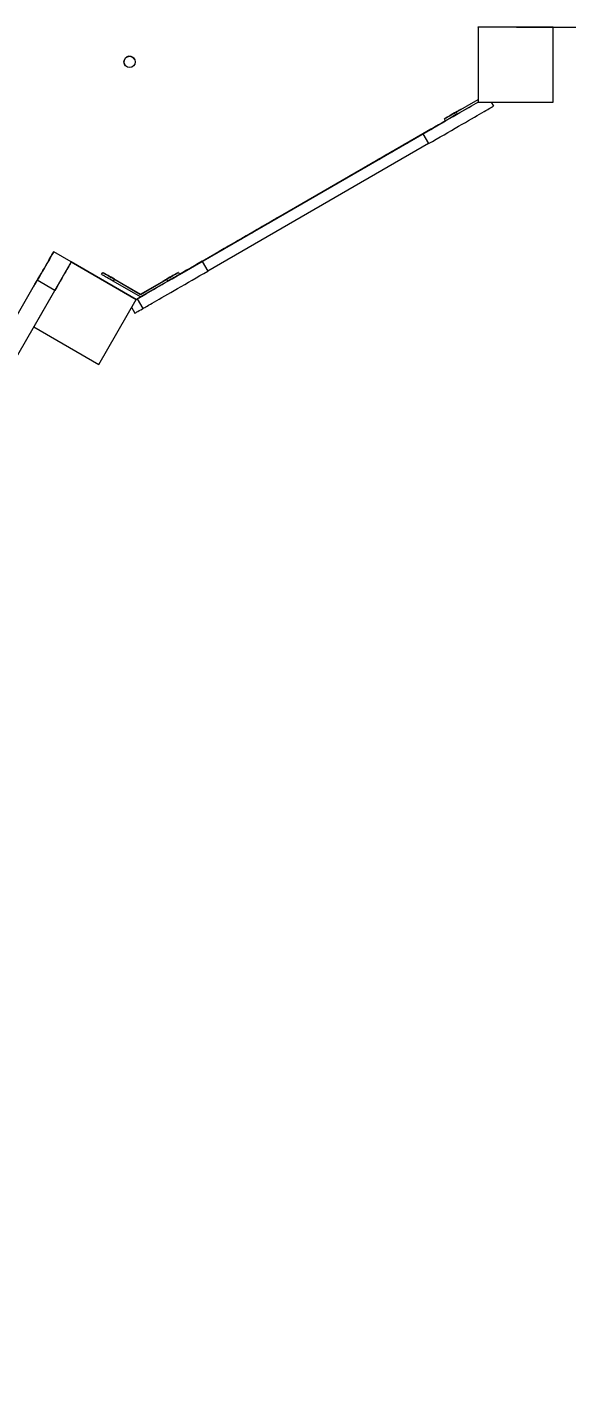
# Model space of a CAD drawing. Header units: millimetres. Extents: x -10881 to 8954, y -8695 to 5624.
# Drawn here: x 2717 to 3443, y -2028 to -223 of the extents above; entities that cross this region are included whole.
import ezdxf

# ---------------------------------------------------------------- set-up
doc = ezdxf.new("R2010")
doc.units = ezdxf.units.MM
for name, color, linetype in [('DIKOM_ОБЪЕКТ', 7, 'Continuous'), ('DIKOM_РАЗМЕР_ЗОНА', 7, 'Continuous'), ('DIKOM_РАЗМЕР_ОБЪЕКТА', 7, 'Continuous')]:
    doc.layers.add(name, color=color, linetype=linetype)
doc.styles.add('style1', font='arial.ttf', dxfattribs={"width": 0.8})
doc.dimstyles.new('1-50', dxfattribs={"dimtxt": 300, "dimasz": 200, "dimexe": 100, "dimexo": 0, "dimgap": 100, "dimtad": 1, "dimtxsty": 'style1', "dimcen": 200, "dimclrd": 7, "dimclre": 7, "dimclrt": 7, "dimadec": 1, "dimazin": 2, "dimtfac": 1, "dimtmove": 0, "dimatfit": 2, "dimfxl": 0, "dimlwd": 25, "dimlwe": 18, "dimarcsym": 0})

# ---------------------------------------------------------------- blocks, each defined once
blk = doc.blocks.new('*D10')
at = {"layer": 'Defpoints', "color": 0, "transparency": 16777216}
for p in [(-7152.7, 2730.8), (7385.2, 911.3), (7385.2, -7693.8)]:
    blk.add_point(p, dxfattribs=at)
at = {"layer": 'DIKOM_РАЗМЕР_ОБЪЕКТА', "color": 7, "lineweight": 18, "transparency": 16777216}
for p, q in [((-7152.7, 2730.8), (-7152.7, -7793.8)), ((7385.2, 911.3), (7385.2, -7793.8))]:
    blk.add_line(p, q, dxfattribs=at)
at = {"layer": 'DIKOM_РАЗМЕР_ОБЪЕКТА', "color": 7, "lineweight": 25, "transparency": 16777216}
blk.add_line((-6952.7, -7693.8), (7185.2, -7693.8), dxfattribs=at)
at = {"layer": 'DIKOM_РАЗМЕР_ОБЪЕКТА', "color": 7, "transparency": 16777216}
for points in [[(-6952.7, -7660.4), (-6952.7, -7727.1), (-7152.7, -7693.8)], [(7185.2, -7660.4), (7185.2, -7727.1), (7385.2, -7693.8)]]:
    blk.add_solid(points, dxfattribs=at)
at = {"layer": 'DIKOM_РАЗМЕР_ОБЪЕКТА', "color": 7, "transparency": 16777216, "insert": (116.2, -7440.6), "char_height": 300, "attachment_point": 5, "style": 'style1'}
blk.add_mtext('14500', dxfattribs=at)
blk = doc.blocks.new('*D12')
at = {"layer": 'Defpoints', "color": 0, "transparency": 16777216}
for p in [(-9113.3, 3014), (8954.2, 2756.5), (8954.2, -8594.5)]:
    blk.add_point(p, dxfattribs=at)
at = {"layer": 'DIKOM_РАЗМЕР_ЗОНА', "color": 7, "lineweight": 18, "transparency": 16777216}
for p, q in [((-9113.3, 3014), (-9113.3, -8694.5)), ((8954.2, 2756.5), (8954.2, -8694.5))]:
    blk.add_line(p, q, dxfattribs=at)
at = {"layer": 'DIKOM_РАЗМЕР_ЗОНА', "color": 7, "lineweight": 25, "transparency": 16777216}
blk.add_line((-8913.3, -8594.5), (8754.2, -8594.5), dxfattribs=at)
at = {"layer": 'DIKOM_РАЗМЕР_ЗОНА', "color": 7, "transparency": 16777216}
for points in [[(-8913.3, -8561.2), (-8913.3, -8627.8), (-9113.3, -8594.5)], [(8754.2, -8561.2), (8754.2, -8627.8), (8954.2, -8594.5)]]:
    blk.add_solid(points, dxfattribs=at)
at = {"layer": 'DIKOM_РАЗМЕР_ЗОНА', "color": 7, "transparency": 16777216, "insert": (-79.6, -8341.3), "char_height": 300, "attachment_point": 5, "style": 'style1'}
blk.add_mtext('18000', dxfattribs=at)

msp = doc.modelspace()

# ---------------------------------------------------------------- linework, layer by layer
at = {"layer": 'DIKOM_ОБЪЕКТ', "color": 7, "linetype": 'Continuous', "lineweight": 15}
for p, q in [((3319.2, -223.304), (3319.202, -223.188)), ((3419.2, -223.304), (3319.2, -223.304)), ((3319.2, -223.304), (3319.2, -323.304)), ((3419.2, -223.304), (3419.2, -223.298)), ((3419.2, -323.304), (3419.2, -223.304)), ((3419.207, -322.972), (3419.207, -223.298)), ((2860.772, -266.099), (2860.772, -266.099)), ((2847.678, -273.417), (2847.679, -273.417)), ((3289.953, -336.692), (3319.2, -319.806)), ((3289.954, -336.686), (3319.2, -319.801)), ((3289.955, -336.629), (3319.2, -319.744)), ((3289.955, -336.634), (3319.2, -319.749)), ((3319.2, -323.27), (3291.453, -339.29)), ((3319.2, -323.304), (3419.2, -323.304)), ((3336.492, -323.304), (3339.656, -328.785)), ((3336.535, -323.304), (3339.658, -328.713)), ((3419.2, -323.304), (3419.207, -322.972)), ((3289.953, -336.692), (3291.453, -339.29)), ((3289.955, -336.634), (3289.977, -336.673)), ((3339.658, -328.713), (3339.656, -328.785)), ((2920.787, -553.213), (3275.831, -348.228)), ((3275.865, -348.287), (3274.365, -345.689)), ((3245.554, -365.809), (2951.105, -535.809)), ((2951.107, -535.708), (3245.556, -365.708)), ((3253.054, -378.799), (2958.605, -548.799)), ((3228.234, -375.783), (3228.235, -375.733)), ((3245.554, -365.809), (3253.054, -378.799)), ((3141.631, -425.783), (3141.632, -425.733)), ((3141.632, -425.733), (3141.654, -425.771)), ((3055.029, -475.783), (3055.03, -475.733)), ((2752.999, -523.137), (2752.999, -523.093)), ((2776.382, -536.593), (2752.999, -523.093)), ((2776.381, -536.637), (2752.999, -523.137)), ((2776.381, -536.647), (2726.381, -623.25)), ((2776.379, -536.591), (2776.383, -536.585)), ((2776.381, -536.647), (2776.382, -536.586)), ((2776.381, -536.637), (2776.382, -536.593)), ((2862.984, -586.647), (2776.381, -536.647)), ((2776.383, -536.585), (2862.985, -586.585)), ((2776.384, -536.586), (2776.384, -536.586)), ((2951.105, -535.809), (2958.605, -548.799)), ((2968.426, -525.783), (2968.427, -525.733)), ((2968.427, -525.733), (2968.449, -525.771)), ((2816.872, -553.287), (2818.372, -550.689)), ((2816.873, -553.229), (2818.373, -550.631)), ((2816.897, -553.243), (2816.873, -553.229)), ((2919.295, -550.689), (2920.795, -553.287)), ((2919.296, -550.631), (2920.796, -553.229)), ((2920.796, -553.229), (2920.77, -553.244)), ((2940.528, -541.816), (2940.528, -541.816)), ((2525.553, -917.109), (2731.114, -561.048)), ((2548.246, -931.804), (2754.497, -574.548)), ((2754.497, -574.548), (2731.114, -561.048)), ((2833.96, -559.692), (2832.46, -562.29)), ((2868.833, -583.29), (2832.46, -562.29)), ((2833.961, -559.634), (2833.938, -559.674)), ((2833.96, -559.686), (2868.833, -579.82)), ((2833.96, -559.692), (2868.833, -579.826)), ((2833.961, -559.629), (2868.834, -579.763)), ((2833.961, -559.634), (2868.834, -579.768)), ((2868.833, -579.82), (2903.706, -559.686)), ((2868.833, -579.826), (2903.706, -559.692)), ((2905.206, -562.29), (2868.833, -583.29)), ((2868.834, -579.763), (2903.707, -559.629)), ((2868.834, -579.768), (2903.707, -559.634)), ((2905.206, -562.29), (2903.706, -559.692)), ((2903.73, -559.673), (2903.707, -559.634)), ((2812.984, -673.25), (2862.984, -586.647)), ((2862.984, -586.647), (2862.985, -586.585)), ((2862.985, -586.585), (2868.763, -583.249)), ((2864.503, -585.794), (2864.504, -585.722)), ((2864.503, -585.794), (2872.003, -598.785)), ((2868.833, -579.826), (2868.833, -579.82)), ((2868.834, -579.768), (2868.834, -579.763)), ((2856.967, -597.069), (2861.425, -604.79)), ((2726.381, -623.25), (2726.381, -623.248)), ((2726.381, -623.25), (2812.984, -673.25))]:
    msp.add_line(p, q, dxfattribs=at)
at = {"layer": 'DIKOM_ОБЪЕКТ', "color": 7, "linetype": 'Continuous', "lineweight": 15, "flags": 128}
for points in [[(3370.651, -223.295), (3396.794, -223.296), (3423.066, -223.298), (3449.463, -223.299)], [(3245.554, -365.809), (3250.783, -362.79), (3255.992, -359.782), (3261.164, -356.796), (3266.279, -353.843), (3271.318, -350.933), (3276.263, -348.078), (3281.096, -345.287), (3285.8, -342.571), (3290.356, -339.94), (3294.75, -337.403), (3298.963, -334.97), (3302.982, -332.649), (3306.791, -330.449), (3310.377, -328.378), (3313.726, -326.444), (3316.826, -324.653), (3319.2, -323.282)], [(3253.054, -378.799), (3258.283, -375.78), (3263.492, -372.772), (3268.664, -369.786), (3273.779, -366.833), (3278.818, -363.923), (3283.763, -361.068), (3288.596, -358.277), (3293.3, -355.561), (3297.856, -352.93), (3302.25, -350.393), (3306.463, -347.96), (3310.482, -345.639), (3314.291, -343.44), (3317.877, -341.369), (3321.226, -339.434), (3324.326, -337.644), (3327.167, -336.003), (3329.737, -334.519), (3332.027, -333.196), (3334.029, -332.039), (3335.735, -331.053), (3337.14, -330.241), (3338.238, -329.606), (3339.025, -329.151), (3339.498, -328.877), (3339.656, -328.785)], [(3289.954, -336.686), (3287.735, -337.967), (3285.562, -339.222), (3283.478, -340.425), (3281.526, -341.553), (3279.745, -342.581), (3278.173, -343.489), (3276.84, -344.259), (3275.774, -344.875), (3274.996, -345.324), (3274.524, -345.597), (3274.365, -345.689)], [(3274.365, -345.689), (3274.524, -345.598), (3274.996, -345.325), (3275.774, -344.877), (3276.84, -344.262), (3278.172, -343.492), (3279.745, -342.585), (3281.526, -341.557), (3283.478, -340.43), (3285.562, -339.227), (3287.735, -337.972), (3289.953, -336.692)], [(3289.955, -336.629), (3287.736, -337.91), (3285.563, -339.164), (3283.479, -340.368), (3281.527, -341.495), (3279.746, -342.523), (3278.174, -343.431), (3276.841, -344.201), (3275.775, -344.817), (3274.998, -345.266), (3274.525, -345.539), (3274.366, -345.631)], [(3274.366, -345.631), (3274.525, -345.54), (3274.998, -345.268), (3275.775, -344.819), (3276.841, -344.204), (3278.174, -343.435), (3279.746, -342.527), (3281.527, -341.499), (3283.479, -340.372), (3285.563, -339.169), (3287.736, -337.915), (3289.955, -336.634)], [(3291.453, -339.29), (3289.235, -340.57), (3287.062, -341.825), (3284.978, -343.028), (3283.026, -344.155), (3281.245, -345.183), (3279.672, -346.091), (3278.34, -346.86), (3277.274, -347.475), (3276.496, -347.923), (3276.024, -348.196), (3275.865, -348.287)], [(3287.788, -337.939), (3287.946, -337.848), (3288.407, -337.582), (3289.133, -337.163), (3290.067, -336.624), (3291.131, -336.01), (3292.24, -335.369), (3293.304, -334.755), (3294.238, -334.216), (3294.964, -333.797), (3295.425, -333.53), (3295.583, -333.439), (3295.425, -333.53), (3294.964, -333.796), (3294.238, -334.215), (3293.304, -334.754), (3292.24, -335.368), (3291.131, -336.009), (3290.067, -336.623), (3289.133, -337.162), (3288.407, -337.581), (3287.946, -337.848), (3287.788, -337.939)], [(3287.79, -337.881), (3287.947, -337.79), (3288.408, -337.525), (3289.135, -337.105), (3290.068, -336.567), (3291.132, -335.952), (3292.241, -335.312), (3293.306, -334.697), (3294.239, -334.158), (3294.965, -333.739), (3295.426, -333.473), (3295.584, -333.381), (3295.426, -333.472), (3294.965, -333.738), (3294.239, -334.157), (3293.306, -334.696), (3292.241, -335.311), (3291.132, -335.951), (3290.068, -336.565), (3289.135, -337.104), (3288.408, -337.524), (3287.947, -337.79), (3287.79, -337.881)], [(3275.857, -348.214), (3271.32, -350.833), (3266.281, -353.742), (3261.166, -356.695), (3255.995, -359.681), (3250.785, -362.689), (3245.556, -365.708)], [(3141.631, -425.783), (3141.787, -425.694), (3142.254, -425.425), (3143.028, -424.979), (3144.105, -424.358), (3145.475, -423.567), (3147.13, -422.612), (3149.057, -421.5), (3151.242, -420.239), (3153.671, -418.837), (3156.324, -417.306), (3159.184, -415.655), (3162.229, -413.897), (3165.438, -412.045), (3168.787, -410.112), (3172.253, -408.111), (3175.81, -406.058), (3179.432, -403.966), (3183.094, -401.852), (3186.77, -399.73), (3190.432, -397.615), (3194.055, -395.524), (3197.612, -393.47), (3201.077, -391.469), (3204.427, -389.535), (3207.635, -387.682), (3210.681, -385.923), (3213.54, -384.272), (3216.194, -382.74), (3218.622, -381.337), (3220.808, -380.075), (3222.735, -378.962), (3224.39, -378.006), (3225.76, -377.214), (3226.836, -376.592), (3227.611, -376.144), (3228.078, -375.874), (3228.234, -375.783)], [(3228.235, -375.733), (3228.079, -375.823), (3227.612, -376.091), (3226.838, -376.538), (3225.761, -377.159), (3224.391, -377.949), (3222.736, -378.904), (3220.809, -380.016), (3218.623, -381.278), (3216.195, -382.679), (3213.542, -384.211), (3210.682, -385.861), (3207.637, -387.619), (3204.428, -389.472), (3201.079, -391.405), (3197.613, -393.406), (3194.056, -395.459), (3190.434, -397.55), (3186.771, -399.665), (3183.096, -401.787), (3179.434, -403.901), (3175.811, -405.993), (3172.254, -408.047), (3168.788, -410.048), (3165.439, -411.982), (3162.23, -413.835), (3159.185, -415.593), (3156.325, -417.245), (3153.672, -418.777), (3151.244, -420.179), (3149.058, -421.442), (3147.131, -422.555), (3145.476, -423.511), (3144.106, -424.303), (3143.029, -424.925), (3142.255, -425.372), (3141.788, -425.642), (3141.632, -425.733)], [(2968.426, -525.783), (2968.582, -525.694), (2969.049, -525.425), (2969.823, -524.979), (2970.899, -524.358), (2972.27, -523.567), (2973.925, -522.612), (2975.852, -521.5), (2978.037, -520.239), (2980.466, -518.837), (2983.119, -517.306), (2985.979, -515.655), (2989.024, -513.897), (2992.233, -512.045), (2995.582, -510.112), (2999.048, -508.111), (3002.604, -506.058), (3006.227, -503.966), (3009.889, -501.852), (3013.565, -499.73), (3017.227, -497.615), (3020.85, -495.524), (3024.407, -493.47), (3027.872, -491.469), (3031.222, -489.535), (3034.43, -487.682), (3037.476, -485.923), (3040.335, -484.272), (3042.989, -482.74), (3045.417, -481.337), (3047.603, -480.075), (3049.53, -478.962), (3051.185, -478.006), (3052.555, -477.214), (3053.631, -476.592), (3054.406, -476.144), (3054.873, -475.874), (3055.029, -475.783)], [(3055.03, -475.733), (3054.874, -475.823), (3054.407, -476.091), (3053.632, -476.538), (3052.556, -477.159), (3051.186, -477.949), (3049.531, -478.904), (3047.604, -480.016), (3045.418, -481.278), (3042.99, -482.679), (3040.337, -484.211), (3037.477, -485.861), (3034.432, -487.619), (3031.223, -489.472), (3027.874, -491.405), (3024.408, -493.406), (3020.851, -495.459), (3017.229, -497.55), (3013.566, -499.665), (3009.891, -501.787), (3006.228, -503.901), (3002.606, -505.993), (2999.049, -508.047), (2995.583, -510.048), (2992.234, -511.982), (2989.025, -513.835), (2985.98, -515.593), (2983.12, -517.245), (2980.467, -518.777), (2978.039, -520.179), (2975.853, -521.442), (2973.926, -522.555), (2972.271, -523.511), (2970.901, -524.303), (2969.824, -524.925), (2969.05, -525.372), (2968.583, -525.642), (2968.427, -525.733)], [(2728, -566.391), (2730.178, -562.617), (2732.341, -558.871), (2734.47, -555.183), (2736.55, -551.581), (2738.565, -548.091), (2740.5, -544.74), (2742.339, -541.555), (2744.069, -538.558), (2745.677, -535.773), (2747.151, -533.221), (2748.478, -530.922), (2749.65, -528.892), (2750.657, -527.148), (2751.492, -525.703), (2752.148, -524.567), (2752.62, -523.75), (2752.904, -523.257), (2752.999, -523.093)], [(2752.999, -523.137), (2752.906, -523.297), (2752.629, -523.778), (2752.168, -524.577), (2751.525, -525.691), (2750.702, -527.117), (2749.703, -528.848), (2748.531, -530.878), (2747.19, -533.201), (2745.686, -535.807), (2744.023, -538.686), (2742.209, -541.829), (2740.25, -545.222), (2738.153, -548.855), (2735.926, -552.713), (2733.576, -556.783), (2731.114, -561.048)], [(2776.381, -536.637), (2776.289, -536.797), (2776.011, -537.278), (2775.55, -538.077), (2774.907, -539.191), (2774.085, -540.617), (2773.085, -542.348), (2771.913, -544.378), (2770.573, -546.701), (2769.068, -549.307), (2767.406, -552.186), (2765.592, -555.329), (2763.633, -558.722), (2761.536, -562.355), (2759.308, -566.213), (2756.959, -570.283), (2754.497, -574.548)], [(2864.503, -585.794), (2864.661, -585.704), (2865.134, -585.431), (2865.921, -584.978), (2867.019, -584.345), (2868.424, -583.535), (2870.13, -582.55), (2872.132, -581.395), (2874.422, -580.074), (2876.992, -578.591), (2879.833, -576.952), (2882.933, -575.162), (2886.282, -573.229), (2889.868, -571.16), (2893.677, -568.961), (2897.696, -566.642), (2901.909, -564.209), (2906.302, -561.674), (2910.859, -559.043), (2915.562, -556.328), (2920.395, -553.538), (2925.341, -550.683), (2930.38, -547.774), (2935.494, -544.821), (2940.666, -541.835), (2945.876, -538.828), (2951.105, -535.809)], [(2951.107, -535.708), (2945.878, -538.727), (2940.668, -541.735), (2935.497, -544.721), (2930.382, -547.674), (2925.343, -550.584), (2920.787, -553.214)], [(2832.46, -562.29), (2830.241, -561.009), (2828.068, -559.754), (2825.984, -558.551), (2824.032, -557.424), (2822.252, -556.395), (2820.679, -555.487), (2819.346, -554.717), (2818.28, -554.101), (2817.503, -553.652), (2817.03, -553.379), (2816.872, -553.287)], [(2818.372, -550.689), (2818.53, -550.781), (2819.003, -551.054), (2819.78, -551.503), (2820.846, -552.119), (2822.179, -552.889), (2823.752, -553.797), (2825.532, -554.825), (2827.484, -555.953), (2829.568, -557.156), (2831.741, -558.411), (2833.96, -559.692)], [(2833.96, -559.686), (2831.742, -558.406), (2829.568, -557.151), (2827.484, -555.948), (2825.532, -554.821), (2823.752, -553.793), (2822.179, -552.886), (2820.846, -552.116), (2819.78, -551.501), (2819.003, -551.053), (2818.53, -550.78), (2818.372, -550.689)], [(2833.961, -559.629), (2831.743, -558.348), (2829.569, -557.093), (2827.486, -555.89), (2825.533, -554.763), (2823.753, -553.736), (2822.18, -552.828), (2820.847, -552.059), (2819.781, -551.444), (2819.004, -550.995), (2818.531, -550.723), (2818.373, -550.631)], [(2831.795, -558.439), (2831.953, -558.53), (2832.414, -558.797), (2833.14, -559.216), (2834.073, -559.755), (2835.137, -560.369), (2836.247, -561.01), (2837.311, -561.624), (2838.244, -562.163), (2838.97, -562.582), (2839.431, -562.848), (2839.589, -562.939), (2839.431, -562.848), (2838.971, -562.581), (2838.244, -562.162), (2837.311, -561.623), (2836.247, -561.009), (2835.137, -560.368), (2834.073, -559.754), (2833.14, -559.215), (2832.414, -558.796), (2831.953, -558.53), (2831.795, -558.439)], [(2831.796, -558.381), (2831.954, -558.473), (2832.415, -558.739), (2833.141, -559.158), (2834.074, -559.697), (2835.139, -560.312), (2836.248, -560.952), (2837.312, -561.567), (2838.245, -562.105), (2838.972, -562.525), (2839.432, -562.79), (2839.59, -562.881), (2839.432, -562.79), (2838.972, -562.524), (2838.245, -562.104), (2837.312, -561.565), (2836.248, -560.951), (2835.139, -560.311), (2834.074, -559.696), (2833.141, -559.157), (2832.415, -558.738), (2831.954, -558.472), (2831.796, -558.381)], [(2872.003, -598.785), (2872.161, -598.694), (2872.634, -598.422), (2873.421, -597.968), (2874.519, -597.335), (2875.924, -596.525), (2877.63, -595.541), (2879.632, -594.386), (2881.922, -593.064), (2884.492, -591.581), (2887.333, -589.942), (2890.433, -588.153), (2893.782, -586.22), (2897.368, -584.15), (2901.177, -581.952), (2905.196, -579.632), (2909.409, -577.2), (2913.802, -574.664), (2918.359, -572.034), (2923.062, -569.318), (2927.895, -566.528), (2932.841, -563.674), (2937.88, -560.764), (2942.994, -557.812), (2948.166, -554.826), (2953.376, -551.818), (2958.605, -548.799)], [(2901.974, -560.688), (2900.876, -561.322), (2899.867, -561.905), (2899.029, -562.389), (2898.429, -562.735), (2898.117, -562.916), (2898.117, -562.916), (2898.429, -562.736), (2899.029, -562.39), (2899.867, -561.906), (2900.876, -561.324), (2901.974, -560.69), (2903.072, -560.056), (2904.081, -559.473), (2904.919, -558.989), (2905.519, -558.643), (2905.832, -558.462), (2905.832, -558.462), (2905.519, -558.642), (2904.919, -558.988), (2904.081, -559.472), (2903.072, -560.054), (2901.974, -560.688)], [(2901.975, -560.631), (2900.877, -561.265), (2899.868, -561.847), (2899.03, -562.331), (2898.43, -562.678), (2898.118, -562.858), (2898.118, -562.859), (2898.43, -562.678), (2899.03, -562.332), (2899.868, -561.848), (2900.877, -561.266), (2901.975, -560.632), (2903.073, -559.998), (2904.082, -559.415), (2904.92, -558.931), (2905.52, -558.585), (2905.833, -558.404), (2905.833, -558.404), (2905.52, -558.584), (2904.921, -558.931), (2904.082, -559.414), (2903.073, -559.997), (2901.975, -560.631)], [(2903.706, -559.692), (2905.925, -558.411), (2908.098, -557.156), (2910.182, -555.953), (2912.134, -554.825), (2913.914, -553.797), (2915.487, -552.889), (2916.82, -552.119), (2917.886, -551.503), (2918.663, -551.054), (2919.136, -550.781), (2919.295, -550.689)], [(2919.295, -550.689), (2919.136, -550.78), (2918.663, -551.053), (2917.886, -551.501), (2916.82, -552.116), (2915.487, -552.886), (2913.914, -553.793), (2912.134, -554.821), (2910.182, -555.948), (2908.098, -557.151), (2905.925, -558.406), (2903.706, -559.686)], [(2903.707, -559.634), (2905.926, -558.353), (2908.099, -557.098), (2910.183, -555.895), (2912.135, -554.768), (2913.916, -553.74), (2915.488, -552.831), (2916.821, -552.061), (2917.887, -551.446), (2918.664, -550.997), (2919.137, -550.723), (2919.296, -550.631)], [(2919.296, -550.631), (2919.137, -550.723), (2918.664, -550.995), (2917.887, -551.444), (2916.821, -552.059), (2915.488, -552.828), (2913.916, -553.736), (2912.135, -554.763), (2910.183, -555.89), (2908.099, -557.093), (2905.926, -558.348), (2903.707, -559.629)], [(2920.795, -553.287), (2920.636, -553.379), (2920.163, -553.652), (2919.386, -554.101), (2918.32, -554.717), (2916.987, -555.487), (2915.414, -556.395), (2913.634, -557.424), (2911.682, -558.551), (2909.598, -559.754), (2907.425, -561.009), (2905.206, -562.29)], [(2729.999, -562.973), (2729.91, -563.127), (2729.651, -563.575), (2729.246, -564.278), (2728.729, -565.172), (2728.148, -566.179), (2727.554, -567.208), (2726.999, -568.17), (2726.532, -568.977), (2726.197, -569.559), (2726.021, -569.863), (2726.021, -569.863), (2726.197, -569.558), (2726.532, -568.977), (2726.999, -568.169), (2727.554, -567.208), (2728.148, -566.178), (2728.729, -565.172), (2729.246, -564.277), (2729.651, -563.575), (2729.91, -563.127), (2729.999, -562.973)], [(2729.999, -562.935), (2729.911, -563.089), (2729.652, -563.537), (2729.246, -564.24), (2728.73, -565.134), (2728.149, -566.141), (2727.554, -567.17), (2726.999, -568.131), (2726.533, -568.939), (2726.197, -569.52), (2726.022, -569.825), (2726.022, -569.825), (2726.197, -569.52), (2726.533, -568.938), (2726.999, -568.131), (2727.554, -567.17), (2728.149, -566.14), (2728.73, -565.133), (2729.246, -564.239), (2729.652, -563.537), (2729.911, -563.089), (2729.999, -562.935)], [(2868.771, -583.254), (2868.426, -583.454), (2867.021, -584.266), (2865.923, -584.901), (2865.136, -585.356), (2864.662, -585.63), (2864.504, -585.722)], [(2861.425, -604.79), (2861.583, -604.699), (2862.056, -604.427), (2862.843, -603.973), (2863.941, -603.34), (2865.346, -602.53), (2867.052, -601.546), (2869.054, -600.391), (2871.344, -599.069), (2871.961, -598.713)]]:
    msp.add_lwpolyline(points, dxfattribs=at)
at = {"layer": 'DIKOM_ОБЪЕКТ', "color": 7, "linetype": 'Continuous', "lineweight": 15}
msp.add_circle((2854.225, -269.758), 7.5, dxfattribs=at)
msp.add_arc((2854.225, -269.758), 7.5, 29.202991, 209.202991, dxfattribs=at)

# ---------------------------------------------------------------- dimensions: what is measured, and where the dimension line sits
at = {"layer": 'DIKOM_РАЗМЕР_ЗОНА'}
dim = msp.add_linear_dim(base=(8954.2, -8594.513), p1=(-9113.319, 3014.045), p2=(8954.2, 2756.48), text='18000', dimstyle='1-50', dxfattribs=at)
dim.commit()
dim.dimension.update_dxf_attribs({"geometry": '*D12', "text_midpoint": (-79.559, -8594.513), "dimtype": 160})
at = {"layer": 'DIKOM_РАЗМЕР_ОБЪЕКТА'}
dim = msp.add_linear_dim(base=(7385.217, -7693.766), p1=(-7152.73, 2730.795), p2=(7385.217, 911.281), text='14500', dimstyle='1-50', dxfattribs=at)
dim.commit()
dim.dimension.update_dxf_attribs({"geometry": '*D10', "text_midpoint": (116.244, -7693.766), "dimtype": 160})

doc.saveas('drawing.dxf')
